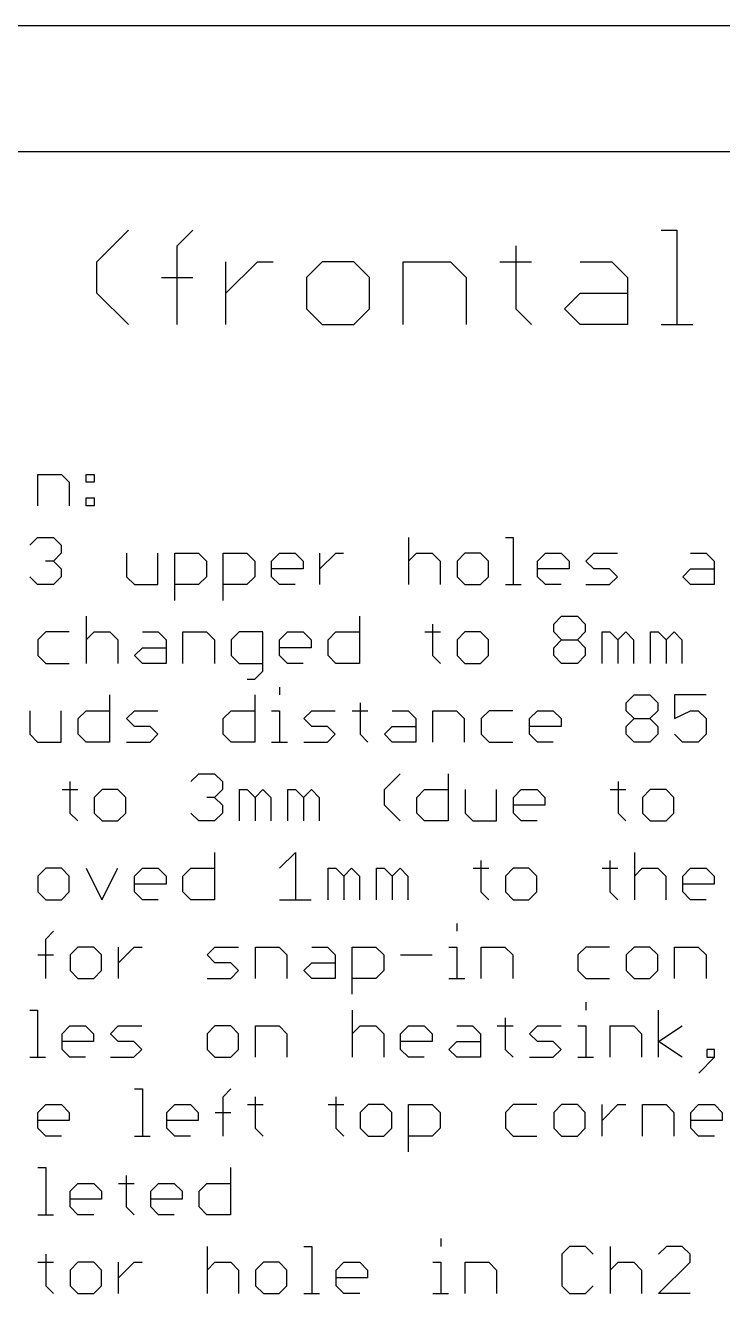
# Model space of a CAD drawing. Extents: x -7 to 590, y -63 to 445.
# Drawn here: x 54.8 to 87.9, y -61.9 to -1.5 of the extents above; entities that cross this region are included whole.
import ezdxf

# ---------------------------------------------------------------- set-up
doc = ezdxf.new("R2010")
doc.units = 0
doc.layers.add('20', color=7, linetype='CONTINUOUS')
doc.layers.add('47', color=2, linetype='CONTINUOUS')

msp = doc.modelspace()

# ---------------------------------------------------------------- linework, layer by layer
at = {"layer": '20'}
msp.add_line((5, -1.5), (285, -1.5), dxfattribs=at)
at = {"layer": '47'}
for p, q in [((0.065, -7.5), (289.935, -7.5)), ((58.1646, -12.7488), (59.6632, -11.2502)), ((61.9832, -11.9995), (62.7325, -11.2502)), ((85.0209, -11.2502), (85.7702, -11.2502)), ((85.7702, -11.2502), (85.7702, -15.746)), ((61.9832, -15.746), (61.9832, -11.9995)), ((78.097, -11.9995), (78.097, -14.9967)), ((58.1646, -14.2474), (58.1646, -12.7488)), ((64.3032, -15.746), (64.3032, -12.7488)), ((64.3032, -14.2474), (65.8018, -12.7488)), ((65.8018, -12.7488), (66.5511, -12.7488)), ((68.8891, -12.7488), (68.1398, -13.4981)), ((70.3877, -12.7488), (68.8891, -12.7488)), ((71.137, -13.4981), (70.3877, -12.7488)), ((72.7437, -15.746), (72.7437, -12.7488)), ((72.7437, -12.7488), (74.9916, -12.7488)), ((74.9916, -12.7488), (75.7409, -13.4981)), ((77.3476, -12.7488), (78.8463, -12.7488)), ((81.1662, -12.7488), (82.6649, -12.7488)), ((82.6649, -12.7488), (83.4142, -13.4981)), ((61.2339, -13.4981), (62.7325, -13.4981)), ((68.1398, -13.4981), (68.1398, -14.9967)), ((71.137, -14.9967), (71.137, -13.4981)), ((75.7409, -13.4981), (75.7409, -15.746)), ((83.4142, -13.4981), (83.4142, -15.746)), ((59.6632, -15.746), (58.1646, -14.2474)), ((80.4169, -14.9967), (81.1662, -14.2474)), ((81.1662, -14.2474), (83.4142, -14.2474)), ((68.1398, -14.9967), (68.8891, -15.746)), ((70.3877, -15.746), (71.137, -14.9967)), ((78.097, -14.9967), (78.8463, -15.746)), ((81.1662, -15.746), (80.4169, -14.9967)), ((68.8891, -15.746), (70.3877, -15.746)), ((83.4142, -15.746), (81.1662, -15.746)), ((85.0209, -15.746), (86.5195, -15.746)), ((55.3519, -24.373), (55.3519, -22.8744)), ((55.3519, -22.8744), (56.4759, -22.8744)), ((56.4759, -22.8744), (56.8506, -23.249)), ((57.6539, -22.8744), (58.0286, -22.8744)), ((57.6539, -23.249), (57.6539, -22.8744)), ((58.0286, -22.8744), (58.0286, -23.249)), ((56.8506, -23.249), (56.8506, -24.373)), ((58.0286, -23.249), (57.6539, -23.249)), ((57.6539, -23.9983), (58.0286, -23.9983)), ((57.6539, -24.373), (57.6539, -23.9983)), ((58.0286, -23.9983), (58.0286, -24.373)), ((58.0286, -24.373), (57.6539, -24.373)), ((54.9683, -26.2497), (55.3429, -25.8751)), ((55.3429, -25.8751), (56.0922, -25.8751)), ((56.0922, -25.8751), (56.4669, -26.2497)), ((73.0003, -25.8751), (73.0003, -28.123)), ((77.6043, -25.8751), (77.9789, -25.8751)), ((77.9789, -25.8751), (77.9789, -28.123)), ((56.4669, -26.2497), (56.4669, -26.6244)), ((56.0922, -26.999), (55.7176, -26.999)), ((56.4669, -26.6244), (56.0922, -26.999)), ((56.0922, -26.999), (56.4669, -27.3737)), ((59.5722, -26.6244), (59.5722, -27.7483)), ((61.0708, -28.123), (61.0708, -26.6244)), ((61.8742, -28.8723), (61.8742, -26.6244)), ((61.8742, -26.6244), (62.9981, -26.6244)), ((62.9981, -26.6244), (63.3728, -26.999)), ((63.3728, -26.999), (63.3728, -27.7483)), ((64.1761, -28.8723), (64.1761, -26.6244)), ((64.1761, -26.6244), (65.3001, -26.6244)), ((65.3001, -26.6244), (65.6748, -26.999)), ((65.6748, -26.999), (65.6748, -27.7483)), ((66.4781, -26.999), (66.8528, -26.6244)), ((66.4781, -27.7483), (66.4781, -26.999)), ((66.8528, -26.6244), (67.6021, -26.6244)), ((67.6021, -26.6244), (67.9767, -26.999)), ((67.9767, -26.999), (67.9767, -27.3737)), ((68.7801, -28.123), (68.7801, -26.6244)), ((68.7801, -27.3737), (69.5294, -26.6244)), ((69.5294, -26.6244), (69.904, -26.6244)), ((73.0003, -26.999), (73.375, -26.6244)), ((73.375, -26.6244), (74.1243, -26.6244)), ((74.1243, -26.6244), (74.499, -26.999)), ((74.499, -26.999), (74.499, -28.123)), ((75.677, -26.6244), (75.3023, -26.999)), ((75.3023, -26.999), (75.3023, -27.7483)), ((76.4263, -26.6244), (75.677, -26.6244)), ((76.8009, -26.999), (76.4263, -26.6244)), ((76.8009, -27.7483), (76.8009, -26.999)), ((79.1389, -26.999), (79.5136, -26.6244)), ((79.1389, -27.7483), (79.1389, -26.999)), ((79.5136, -26.6244), (80.2629, -26.6244)), ((80.2629, -26.6244), (80.6375, -26.999)), ((80.6375, -26.999), (80.6375, -27.3737)), ((81.4409, -26.999), (81.8155, -26.6244)), ((81.8155, -27.3737), (81.4409, -26.999)), ((81.8155, -26.6244), (82.9395, -26.6244)), ((86.4195, -26.6244), (87.1688, -26.6244)), ((87.1688, -26.6244), (87.5434, -26.999)), ((87.5434, -26.999), (87.5434, -28.123)), ((55.3429, -28.123), (54.9683, -27.7483)), ((56.4669, -27.7483), (56.0922, -28.123)), ((56.4669, -27.3737), (56.4669, -27.7483)), ((59.5722, -27.7483), (59.9469, -28.123)), ((63.3728, -27.7483), (62.9981, -28.123)), ((65.6748, -27.7483), (65.3001, -28.123)), ((67.9767, -27.3737), (66.4781, -27.3737)), ((66.8528, -28.123), (66.4781, -27.7483)), ((75.3023, -27.7483), (75.677, -28.123)), ((76.4263, -28.123), (76.8009, -27.7483)), ((80.6375, -27.3737), (79.1389, -27.3737)), ((79.5136, -28.123), (79.1389, -27.7483)), ((82.5648, -27.3737), (81.8155, -27.3737)), ((82.9395, -27.7483), (82.5648, -27.3737)), ((82.5648, -28.123), (82.9395, -27.7483)), ((86.0448, -27.7483), (86.4195, -27.3737)), ((86.4195, -28.123), (86.0448, -27.7483)), ((86.4195, -27.3737), (87.5434, -27.3737)), ((56.0922, -28.123), (55.3429, -28.123)), ((59.9469, -28.123), (61.0708, -28.123)), ((62.9981, -28.123), (61.8742, -28.123)), ((65.3001, -28.123), (64.1761, -28.123)), ((67.6021, -28.123), (66.8528, -28.123)), ((75.677, -28.123), (76.4263, -28.123)), ((77.6043, -28.123), (78.3536, -28.123)), ((80.2629, -28.123), (79.5136, -28.123)), ((81.4409, -28.123), (82.5648, -28.123)), ((87.5434, -28.123), (86.4195, -28.123)), ((57.6539, -29.6251), (57.6539, -31.873)), ((70.6623, -29.6251), (70.6623, -31.873)), ((74.1423, -29.9997), (74.1423, -31.4983)), ((79.9062, -29.9997), (80.2809, -29.6251)), ((79.9062, -30.3744), (79.9062, -29.9997)), ((80.2809, -29.6251), (81.0302, -29.6251)), ((81.0302, -29.6251), (81.4049, -29.9997)), ((81.4049, -29.9997), (81.4049, -30.3744)), ((55.7266, -30.3744), (55.3519, -30.749)), ((55.3519, -30.749), (55.3519, -31.4983)), ((56.8506, -30.3744), (55.7266, -30.3744)), ((57.6539, -30.749), (58.0286, -30.3744)), ((58.0286, -30.3744), (58.7779, -30.3744)), ((58.7779, -30.3744), (59.1525, -30.749)), ((59.1525, -30.749), (59.1525, -31.873)), ((60.3305, -30.3744), (61.0798, -30.3744)), ((61.0798, -30.3744), (61.4545, -30.749)), ((61.4545, -30.749), (61.4545, -31.873)), ((62.2578, -31.873), (62.2578, -30.3744)), ((62.2578, -30.3744), (63.3818, -30.3744)), ((63.3818, -30.3744), (63.7564, -30.749)), ((63.7564, -30.749), (63.7564, -31.873)), ((64.9345, -30.3744), (64.5598, -30.749)), ((64.5598, -30.749), (64.5598, -31.4983)), ((66.0584, -30.3744), (64.9345, -30.3744)), ((66.0584, -32.2477), (66.0584, -30.3744)), ((66.8618, -30.749), (67.2364, -30.3744)), ((66.8618, -31.4983), (66.8618, -30.749)), ((67.2364, -30.3744), (67.9857, -30.3744)), ((67.9857, -30.3744), (68.3604, -30.749)), ((68.3604, -30.749), (68.3604, -31.1237)), ((69.1637, -30.749), (69.5384, -30.3744)), ((69.1637, -31.4983), (69.1637, -30.749)), ((69.5384, -30.3744), (70.6623, -30.3744)), ((73.7677, -30.3744), (74.517, -30.3744)), ((75.677, -30.3744), (75.3023, -30.749)), ((75.3023, -30.749), (75.3023, -31.4983)), ((76.4263, -30.3744), (75.677, -30.3744)), ((76.8009, -30.749), (76.4263, -30.3744)), ((76.8009, -31.4983), (76.8009, -30.749)), ((80.2809, -30.749), (79.9062, -30.3744)), ((79.9062, -31.1237), (80.2809, -30.749)), ((80.2809, -30.749), (81.0302, -30.749)), ((81.4049, -30.3744), (81.0302, -30.749)), ((81.0302, -30.749), (81.4049, -31.1237)), ((82.2082, -31.873), (82.2082, -30.3744)), ((82.2082, -30.3744), (82.5829, -30.3744)), ((82.5829, -30.3744), (82.9575, -30.749)), ((82.9575, -30.749), (83.3322, -30.3744)), ((82.9575, -30.749), (82.9575, -31.873)), ((83.3322, -30.3744), (83.7068, -30.749)), ((83.7068, -30.749), (83.7068, -31.873)), ((84.5102, -31.873), (84.5102, -30.3744)), ((84.5102, -30.3744), (84.8848, -30.3744)), ((84.8848, -30.3744), (85.2595, -30.749)), ((85.2595, -30.749), (85.6341, -30.3744)), ((85.2595, -30.749), (85.2595, -31.873)), ((85.6341, -30.3744), (86.0088, -30.749)), ((86.0088, -30.749), (86.0088, -31.873)), ((59.9559, -31.4983), (60.3305, -31.1237)), ((60.3305, -31.1237), (61.4545, -31.1237)), ((68.3604, -31.1237), (66.8618, -31.1237)), ((79.9062, -31.4983), (79.9062, -31.1237)), ((81.4049, -31.1237), (81.4049, -31.4983)), ((55.3519, -31.4983), (55.7266, -31.873)), ((55.7266, -31.873), (56.8506, -31.873)), ((60.3305, -31.873), (59.9559, -31.4983)), ((61.4545, -31.873), (60.3305, -31.873)), ((64.5598, -31.4983), (64.9345, -31.873)), ((64.9345, -31.873), (66.0584, -31.873)), ((67.2364, -31.873), (66.8618, -31.4983)), ((67.9857, -31.873), (67.2364, -31.873)), ((69.5384, -31.873), (69.1637, -31.4983)), ((70.6623, -31.873), (69.5384, -31.873)), ((74.1423, -31.4983), (74.517, -31.873)), ((75.3023, -31.4983), (75.677, -31.873)), ((75.677, -31.873), (76.4263, -31.873)), ((76.4263, -31.873), (76.8009, -31.4983)), ((80.2809, -31.873), (79.9062, -31.4983)), ((81.0302, -31.873), (80.2809, -31.873)), ((81.4049, -31.4983), (81.0302, -31.873)), ((65.6838, -32.6223), (66.0584, -32.2477)), ((65.3091, -32.6223), (65.6838, -32.6223)), ((66.8528, -33.0004), (66.8528, -33.3751)), ((58.7689, -33.3751), (58.7689, -35.623)), ((65.6748, -33.3751), (65.6748, -35.623)), ((70.6894, -33.7497), (70.6894, -35.2483)), ((83.3592, -33.7497), (83.7338, -33.3751)), ((83.3592, -34.1244), (83.3592, -33.7497)), ((83.7338, -33.3751), (84.4831, -33.3751)), ((84.4831, -33.3751), (84.8578, -33.7497)), ((84.8578, -33.7497), (84.8578, -34.1244)), ((87.1598, -33.3751), (85.6612, -33.3751)), ((85.6612, -33.3751), (85.6612, -34.499)), ((54.9683, -34.1244), (54.9683, -35.2483)), ((56.4669, -35.623), (56.4669, -34.1244)), ((57.2702, -34.499), (57.6449, -34.1244)), ((57.6449, -34.1244), (58.7689, -34.1244)), ((59.5722, -34.499), (59.9469, -34.1244)), ((59.9469, -34.1244), (61.0708, -34.1244)), ((64.1761, -34.499), (64.5508, -34.1244)), ((64.5508, -34.1244), (65.6748, -34.1244)), ((66.4781, -34.1244), (66.8528, -34.1244)), ((66.8528, -34.1244), (66.8528, -35.623)), ((68.0127, -34.499), (68.3874, -34.1244)), ((68.3874, -34.1244), (69.5114, -34.1244)), ((70.3147, -34.1244), (71.064, -34.1244)), ((72.224, -34.1244), (72.9733, -34.1244)), ((72.9733, -34.1244), (73.348, -34.499)), ((74.1513, -35.623), (74.1513, -34.1244)), ((74.1513, -34.1244), (75.2753, -34.1244)), ((75.2753, -34.1244), (75.6499, -34.499)), ((76.8279, -34.1244), (76.4533, -34.499)), ((77.9519, -34.1244), (76.8279, -34.1244)), ((78.7553, -34.499), (79.1299, -34.1244)), ((79.1299, -34.1244), (79.8792, -34.1244)), ((79.8792, -34.1244), (80.2539, -34.499)), ((83.7338, -34.499), (83.3592, -34.1244)), ((84.8578, -34.1244), (84.4831, -34.499)), ((85.6612, -34.499), (86.4105, -34.1244)), ((86.4105, -34.1244), (86.7851, -34.1244)), ((86.7851, -34.1244), (87.1598, -34.499)), ((57.2702, -35.2483), (57.2702, -34.499)), ((59.9469, -34.8737), (59.5722, -34.499)), ((60.6962, -34.8737), (59.9469, -34.8737)), ((61.0708, -35.2483), (60.6962, -34.8737)), ((64.1761, -35.2483), (64.1761, -34.499)), ((68.3874, -34.8737), (68.0127, -34.499)), ((69.1367, -34.8737), (68.3874, -34.8737)), ((69.5114, -35.2483), (69.1367, -34.8737)), ((71.8494, -35.2483), (72.224, -34.8737)), ((72.224, -34.8737), (73.348, -34.8737)), ((73.348, -34.499), (73.348, -35.623)), ((75.6499, -34.499), (75.6499, -35.623)), ((76.4533, -34.499), (76.4533, -35.2483)), ((78.7553, -35.2483), (78.7553, -34.499)), ((80.2539, -34.8737), (78.7553, -34.8737)), ((80.2539, -34.499), (80.2539, -34.8737)), ((83.3592, -34.8737), (83.7338, -34.499)), ((83.3592, -35.2483), (83.3592, -34.8737)), ((83.7338, -34.499), (84.4831, -34.499)), ((84.4831, -34.499), (84.8578, -34.8737)), ((84.8578, -34.8737), (84.8578, -35.2483)), ((87.1598, -34.499), (87.1598, -35.2483)), ((54.9683, -35.2483), (55.3429, -35.623)), ((57.6449, -35.623), (57.2702, -35.2483)), ((60.6962, -35.623), (61.0708, -35.2483)), ((64.5508, -35.623), (64.1761, -35.2483)), ((69.1367, -35.623), (69.5114, -35.2483)), ((70.6894, -35.2483), (71.064, -35.623)), ((72.224, -35.623), (71.8494, -35.2483)), ((76.4533, -35.2483), (76.8279, -35.623)), ((79.1299, -35.623), (78.7553, -35.2483)), ((83.7338, -35.623), (83.3592, -35.2483)), ((84.8578, -35.2483), (84.4831, -35.623)), ((86.0358, -35.623), (85.6612, -35.2483)), ((87.1598, -35.2483), (86.7851, -35.623)), ((55.3429, -35.623), (56.4669, -35.623)), ((58.7689, -35.623), (57.6449, -35.623)), ((59.5722, -35.623), (60.6962, -35.623)), ((65.6748, -35.623), (64.5508, -35.623)), ((66.4781, -35.623), (67.2274, -35.623)), ((68.0127, -35.623), (69.1367, -35.623)), ((73.348, -35.623), (72.224, -35.623)), ((76.8279, -35.623), (77.9519, -35.623)), ((79.8792, -35.623), (79.1299, -35.623)), ((84.4831, -35.623), (83.7338, -35.623)), ((86.7851, -35.623), (86.0358, -35.623)), ((62.6415, -37.4997), (63.0161, -37.1251)), ((63.0161, -37.1251), (63.7655, -37.1251)), ((63.7655, -37.1251), (64.1401, -37.4997)), ((71.8494, -37.8744), (72.5987, -37.1251)), ((74.8826, -37.1251), (74.8826, -39.373)), ((56.5029, -37.8744), (57.2522, -37.8744)), ((56.8776, -37.4997), (56.8776, -38.9983)), ((58.4122, -37.8744), (58.0376, -38.249)), ((59.1615, -37.8744), (58.4122, -37.8744)), ((59.5362, -38.249), (59.1615, -37.8744)), ((64.1401, -37.8744), (63.7655, -38.249)), ((64.1401, -37.4997), (64.1401, -37.8744)), ((64.9435, -39.373), (64.9435, -37.8744)), ((64.9435, -37.8744), (65.3181, -37.8744)), ((65.3181, -37.8744), (65.6928, -38.249)), ((65.6928, -38.249), (66.0674, -37.8744)), ((66.0674, -37.8744), (66.4421, -38.249)), ((67.2454, -39.373), (67.2454, -37.8744)), ((67.2454, -37.8744), (67.6201, -37.8744)), ((67.6201, -37.8744), (67.9947, -38.249)), ((67.9947, -38.249), (68.3694, -37.8744)), ((68.3694, -37.8744), (68.744, -38.249)), ((71.8494, -38.6237), (71.8494, -37.8744)), ((73.384, -38.249), (73.7587, -37.8744)), ((73.7587, -37.8744), (74.8826, -37.8744)), ((75.686, -37.8744), (75.686, -38.9983)), ((77.1846, -39.373), (77.1846, -37.8744)), ((77.9879, -38.249), (78.3626, -37.8744)), ((78.3626, -37.8744), (79.1119, -37.8744)), ((79.1119, -37.8744), (79.4865, -38.249)), ((82.5919, -37.8744), (83.3412, -37.8744)), ((82.9665, -37.4997), (82.9665, -38.9983)), ((84.5012, -37.8744), (84.1265, -38.249)), ((85.2505, -37.8744), (84.5012, -37.8744)), ((85.6251, -38.249), (85.2505, -37.8744)), ((58.0376, -38.249), (58.0376, -38.9983)), ((59.5362, -38.9983), (59.5362, -38.249)), ((63.7655, -38.249), (63.3908, -38.249)), ((63.7655, -38.249), (64.1401, -38.6237)), ((64.1401, -38.6237), (64.1401, -38.9983)), ((65.6928, -38.249), (65.6928, -39.373)), ((66.4421, -38.249), (66.4421, -39.373)), ((67.9947, -38.249), (67.9947, -39.373)), ((68.744, -38.249), (68.744, -39.373)), ((72.5987, -39.373), (71.8494, -38.6237)), ((73.384, -38.9983), (73.384, -38.249)), ((77.9879, -38.9983), (77.9879, -38.249)), ((79.4865, -38.6237), (77.9879, -38.6237)), ((79.4865, -38.249), (79.4865, -38.6237)), ((84.1265, -38.249), (84.1265, -38.9983)), ((85.6251, -38.9983), (85.6251, -38.249)), ((56.8776, -38.9983), (57.2522, -39.373)), ((58.0376, -38.9983), (58.4122, -39.373)), ((59.1615, -39.373), (59.5362, -38.9983)), ((63.0161, -39.373), (62.6415, -38.9983)), ((64.1401, -38.9983), (63.7655, -39.373)), ((73.7587, -39.373), (73.384, -38.9983)), ((75.686, -38.9983), (76.0606, -39.373)), ((78.3626, -39.373), (77.9879, -38.9983)), ((82.9665, -38.9983), (83.3412, -39.373)), ((84.1265, -38.9983), (84.5012, -39.373)), ((85.2505, -39.373), (85.6251, -38.9983)), ((58.4122, -39.373), (59.1615, -39.373)), ((63.7655, -39.373), (63.0161, -39.373)), ((74.8826, -39.373), (73.7587, -39.373)), ((76.0606, -39.373), (77.1846, -39.373)), ((79.1119, -39.373), (78.3626, -39.373)), ((84.5012, -39.373), (85.2505, -39.373)), ((63.7564, -40.8751), (63.7564, -43.123)), ((66.8618, -41.6244), (67.6111, -40.8751)), ((67.6111, -40.8751), (67.6111, -43.123)), ((83.7428, -40.8751), (83.7428, -43.123)), ((55.7266, -41.6244), (55.3519, -41.999)), ((56.4759, -41.6244), (55.7266, -41.6244)), ((56.8506, -41.999), (56.4759, -41.6244)), ((57.6539, -41.6244), (58.4032, -43.123)), ((58.4032, -43.123), (59.1525, -41.6244)), ((59.9559, -41.999), (60.3305, -41.6244)), ((60.3305, -41.6244), (61.0798, -41.6244)), ((61.0798, -41.6244), (61.4545, -41.999)), ((62.2578, -41.999), (62.6325, -41.6244)), ((62.6325, -41.6244), (63.7564, -41.6244)), ((69.1637, -43.123), (69.1637, -41.6244)), ((69.1637, -41.6244), (69.5384, -41.6244)), ((69.5384, -41.6244), (69.913, -41.999)), ((69.913, -41.999), (70.2877, -41.6244)), ((70.2877, -41.6244), (70.6623, -41.999)), ((71.4657, -43.123), (71.4657, -41.6244)), ((71.4657, -41.6244), (71.8404, -41.6244)), ((71.8404, -41.6244), (72.215, -41.999)), ((72.215, -41.999), (72.5897, -41.6244)), ((72.5897, -41.6244), (72.9643, -41.999)), ((76.0696, -41.6244), (76.8189, -41.6244)), ((76.4443, -41.2497), (76.4443, -42.7483)), ((77.9789, -41.6244), (77.6043, -41.999)), ((78.7282, -41.6244), (77.9789, -41.6244)), ((79.1029, -41.999), (78.7282, -41.6244)), ((82.2082, -41.6244), (82.9575, -41.6244)), ((82.5829, -41.2497), (82.5829, -42.7483)), ((83.7428, -41.999), (84.1175, -41.6244)), ((84.1175, -41.6244), (84.8668, -41.6244)), ((84.8668, -41.6244), (85.2415, -41.999)), ((86.0448, -41.999), (86.4195, -41.6244)), ((86.4195, -41.6244), (87.1688, -41.6244)), ((87.1688, -41.6244), (87.5434, -41.999)), ((55.3519, -41.999), (55.3519, -42.7483)), ((56.8506, -42.7483), (56.8506, -41.999)), ((59.9559, -42.7483), (59.9559, -41.999)), ((61.4545, -41.999), (61.4545, -42.3737)), ((62.2578, -42.7483), (62.2578, -41.999)), ((69.913, -41.999), (69.913, -43.123)), ((70.6623, -41.999), (70.6623, -43.123)), ((72.215, -41.999), (72.215, -43.123)), ((72.9643, -41.999), (72.9643, -43.123)), ((77.6043, -41.999), (77.6043, -42.7483)), ((79.1029, -42.7483), (79.1029, -41.999)), ((85.2415, -41.999), (85.2415, -43.123)), ((86.0448, -42.7483), (86.0448, -41.999)), ((87.5434, -41.999), (87.5434, -42.3737)), ((55.3519, -42.7483), (55.7266, -43.123)), ((56.4759, -43.123), (56.8506, -42.7483)), ((61.4545, -42.3737), (59.9559, -42.3737)), ((60.3305, -43.123), (59.9559, -42.7483)), ((62.6325, -43.123), (62.2578, -42.7483)), ((76.4443, -42.7483), (76.8189, -43.123)), ((77.6043, -42.7483), (77.9789, -43.123)), ((78.7282, -43.123), (79.1029, -42.7483)), ((82.5829, -42.7483), (82.9575, -43.123)), ((87.5434, -42.3737), (86.0448, -42.3737)), ((86.4195, -43.123), (86.0448, -42.7483)), ((55.7266, -43.123), (56.4759, -43.123)), ((61.0798, -43.123), (60.3305, -43.123)), ((63.7564, -43.123), (62.6325, -43.123)), ((66.8618, -43.123), (68.3604, -43.123)), ((77.9789, -43.123), (78.7282, -43.123)), ((87.1688, -43.123), (86.4195, -43.123)), ((55.7266, -44.9997), (56.1012, -44.6251)), ((75.2933, -44.2504), (75.2933, -44.6251)), ((55.7266, -46.873), (55.7266, -44.9997)), ((55.3519, -45.749), (56.1012, -45.749)), ((57.2612, -45.3744), (56.8866, -45.749)), ((56.8866, -45.749), (56.8866, -46.4983)), ((58.0105, -45.3744), (57.2612, -45.3744)), ((58.3852, -45.749), (58.0105, -45.3744)), ((58.3852, -46.4983), (58.3852, -45.749)), ((59.1885, -46.873), (59.1885, -45.3744)), ((59.1885, -46.1237), (59.9379, -45.3744)), ((59.9379, -45.3744), (60.3125, -45.3744)), ((63.4088, -45.749), (63.7835, -45.3744)), ((63.7835, -46.1237), (63.4088, -45.749)), ((63.7835, -45.3744), (64.9074, -45.3744)), ((65.7108, -46.873), (65.7108, -45.3744)), ((65.7108, -45.3744), (66.8347, -45.3744)), ((66.8347, -45.3744), (67.2094, -45.749)), ((67.2094, -45.749), (67.2094, -46.873)), ((68.3874, -45.3744), (69.1367, -45.3744)), ((69.1367, -45.3744), (69.5114, -45.749)), ((69.5114, -45.749), (69.5114, -46.873)), ((70.3147, -47.6223), (70.3147, -45.3744)), ((70.3147, -45.3744), (71.4387, -45.3744)), ((71.4387, -45.3744), (71.8133, -45.749)), ((71.8133, -45.749), (71.8133, -46.4983)), ((72.6167, -45.749), (74.1153, -45.749)), ((74.9186, -45.3744), (75.2933, -45.3744)), ((75.2933, -45.3744), (75.2933, -46.873)), ((76.4533, -46.873), (76.4533, -45.3744)), ((76.4533, -45.3744), (77.5772, -45.3744)), ((77.5772, -45.3744), (77.9519, -45.749)), ((77.9519, -45.749), (77.9519, -46.873)), ((81.4319, -45.3744), (81.0572, -45.749)), ((81.0572, -45.749), (81.0572, -46.4983)), ((82.5558, -45.3744), (81.4319, -45.3744)), ((83.7338, -45.3744), (83.3592, -45.749)), ((83.3592, -45.749), (83.3592, -46.4983)), ((84.4831, -45.3744), (83.7338, -45.3744)), ((84.8578, -45.749), (84.4831, -45.3744)), ((84.8578, -46.4983), (84.8578, -45.749)), ((85.6612, -46.873), (85.6612, -45.3744)), ((85.6612, -45.3744), (86.7851, -45.3744)), ((86.7851, -45.3744), (87.1598, -45.749)), ((87.1598, -45.749), (87.1598, -46.873)), ((64.5328, -46.1237), (63.7835, -46.1237)), ((64.9074, -46.4983), (64.5328, -46.1237)), ((68.0127, -46.4983), (68.3874, -46.1237)), ((68.3874, -46.1237), (69.5114, -46.1237)), ((56.8866, -46.4983), (57.2612, -46.873)), ((57.2612, -46.873), (58.0105, -46.873)), ((58.0105, -46.873), (58.3852, -46.4983)), ((63.4088, -46.873), (64.5328, -46.873)), ((64.5328, -46.873), (64.9074, -46.4983)), ((68.3874, -46.873), (68.0127, -46.4983)), ((69.5114, -46.873), (68.3874, -46.873)), ((71.4387, -46.873), (70.3147, -46.873)), ((71.8133, -46.4983), (71.4387, -46.873)), ((74.9186, -46.873), (75.668, -46.873)), ((81.0572, -46.4983), (81.4319, -46.873)), ((81.4319, -46.873), (82.5558, -46.873)), ((83.3592, -46.4983), (83.7338, -46.873)), ((83.7338, -46.873), (84.4831, -46.873)), ((84.4831, -46.873), (84.8578, -46.4983)), ((81.4319, -48.0004), (81.4319, -48.3751)), ((54.9683, -48.3751), (55.3429, -48.3751)), ((55.3429, -48.3751), (55.3429, -50.623)), ((70.3147, -48.3751), (70.3147, -50.623)), ((77.5953, -48.7497), (77.5953, -50.2483)), ((84.8938, -50.623), (84.8938, -48.3751)), ((56.5029, -49.499), (56.8776, -49.1244)), ((56.5029, -50.2483), (56.5029, -49.499)), ((56.8776, -49.1244), (57.6269, -49.1244)), ((57.6269, -49.1244), (58.0015, -49.499)), ((58.0015, -49.499), (58.0015, -49.8737)), ((58.8049, -49.499), (59.1795, -49.1244)), ((59.1795, -49.8737), (58.8049, -49.499)), ((59.1795, -49.1244), (60.3035, -49.1244)), ((63.7835, -49.1244), (63.4088, -49.499)), ((63.4088, -49.499), (63.4088, -50.2483)), ((64.5328, -49.1244), (63.7835, -49.1244)), ((64.9074, -49.499), (64.5328, -49.1244)), ((64.9074, -50.2483), (64.9074, -49.499)), ((65.7108, -50.623), (65.7108, -49.1244)), ((65.7108, -49.1244), (66.8347, -49.1244)), ((66.8347, -49.1244), (67.2094, -49.499)), ((67.2094, -49.499), (67.2094, -50.623)), ((70.3147, -49.499), (70.6894, -49.1244)), ((70.6894, -49.1244), (71.4387, -49.1244)), ((71.4387, -49.1244), (71.8133, -49.499)), ((71.8133, -49.499), (71.8133, -50.623)), ((72.6167, -49.499), (72.9913, -49.1244)), ((72.6167, -50.2483), (72.6167, -49.499)), ((72.9913, -49.1244), (73.7406, -49.1244)), ((73.7406, -49.1244), (74.1153, -49.499)), ((74.1153, -49.499), (74.1153, -49.8737)), ((75.2933, -49.1244), (76.0426, -49.1244)), ((76.0426, -49.1244), (76.4173, -49.499)), ((76.4173, -49.499), (76.4173, -50.623)), ((77.2206, -49.1244), (77.9699, -49.1244)), ((78.7553, -49.499), (79.1299, -49.1244)), ((79.1299, -49.8737), (78.7553, -49.499)), ((79.1299, -49.1244), (80.2539, -49.1244)), ((81.0572, -49.1244), (81.4319, -49.1244)), ((81.4319, -49.1244), (81.4319, -50.623)), ((82.5919, -50.623), (82.5919, -49.1244)), ((82.5919, -49.1244), (83.7158, -49.1244)), ((83.7158, -49.1244), (84.0905, -49.499)), ((84.0905, -49.499), (84.0905, -50.623)), ((84.8938, -49.8737), (86.0178, -49.1244)), ((58.0015, -49.8737), (56.5029, -49.8737)), ((59.9288, -49.8737), (59.1795, -49.8737)), ((60.3035, -50.2483), (59.9288, -49.8737)), ((74.1153, -49.8737), (72.6167, -49.8737)), ((74.9186, -50.2483), (75.2933, -49.8737)), ((75.2933, -49.8737), (76.4173, -49.8737)), ((79.8792, -49.8737), (79.1299, -49.8737)), ((80.2539, -50.2483), (79.8792, -49.8737)), ((86.0178, -50.623), (84.8938, -49.8737)), ((54.9683, -50.623), (55.7176, -50.623)), ((56.8776, -50.623), (56.5029, -50.2483)), ((57.6269, -50.623), (56.8776, -50.623)), ((58.8049, -50.623), (59.9288, -50.623)), ((59.9288, -50.623), (60.3035, -50.2483)), ((63.4088, -50.2483), (63.7835, -50.623)), ((63.7835, -50.623), (64.5328, -50.623)), ((64.5328, -50.623), (64.9074, -50.2483)), ((72.9913, -50.623), (72.6167, -50.2483)), ((73.7406, -50.623), (72.9913, -50.623)), ((75.2933, -50.623), (74.9186, -50.2483)), ((76.4173, -50.623), (75.2933, -50.623)), ((77.5953, -50.2483), (77.9699, -50.623)), ((78.7553, -50.623), (79.8792, -50.623)), ((79.8792, -50.623), (80.2539, -50.2483)), ((81.0572, -50.623), (81.8065, -50.623)), ((86.8121, -51.3723), (87.5614, -50.623)), ((87.5614, -50.2483), (87.1868, -50.2483)), ((87.1868, -50.2483), (87.1868, -50.623)), ((87.1868, -50.623), (87.5614, -50.623)), ((87.5614, -50.623), (87.5614, -50.2483)), ((59.9559, -52.1251), (60.3305, -52.1251)), ((60.3305, -52.1251), (60.3305, -54.373)), ((64.1671, -52.4997), (64.5418, -52.1251)), ((64.1671, -54.373), (64.1671, -52.4997)), ((65.7018, -52.4997), (65.7018, -53.9983)), ((69.5384, -52.4997), (69.5384, -53.9983)), ((55.3519, -53.249), (55.7266, -52.8744)), ((55.7266, -52.8744), (56.4759, -52.8744)), ((56.4759, -52.8744), (56.8506, -53.249)), ((61.4905, -53.249), (61.8652, -52.8744)), ((61.8652, -52.8744), (62.6145, -52.8744)), ((62.6145, -52.8744), (62.9891, -53.249)), ((65.3271, -52.8744), (66.0764, -52.8744)), ((69.1637, -52.8744), (69.913, -52.8744)), ((71.073, -52.8744), (70.6984, -53.249)), ((71.8223, -52.8744), (71.073, -52.8744)), ((72.197, -53.249), (71.8223, -52.8744)), ((73.0003, -55.1223), (73.0003, -52.8744)), ((73.0003, -52.8744), (74.1243, -52.8744)), ((74.1243, -52.8744), (74.499, -53.249)), ((77.9789, -52.8744), (77.6043, -53.249)), ((79.1029, -52.8744), (77.9789, -52.8744)), ((80.2809, -52.8744), (79.9062, -53.249)), ((81.0302, -52.8744), (80.2809, -52.8744)), ((81.4049, -53.249), (81.0302, -52.8744)), ((82.2082, -54.373), (82.2082, -52.8744)), ((82.2082, -53.6237), (82.9575, -52.8744)), ((82.9575, -52.8744), (83.3322, -52.8744)), ((84.1265, -54.373), (84.1265, -52.8744)), ((84.1265, -52.8744), (85.2505, -52.8744)), ((85.2505, -52.8744), (85.6251, -53.249)), ((86.4285, -53.249), (86.8031, -52.8744)), ((86.8031, -52.8744), (87.5524, -52.8744)), ((87.5524, -52.8744), (87.9271, -53.249)), ((55.3519, -53.9983), (55.3519, -53.249)), ((56.8506, -53.6237), (55.3519, -53.6237)), ((56.8506, -53.249), (56.8506, -53.6237)), ((61.4905, -53.9983), (61.4905, -53.249)), ((62.9891, -53.6237), (61.4905, -53.6237)), ((62.9891, -53.249), (62.9891, -53.6237)), ((63.7925, -53.249), (64.5418, -53.249)), ((70.6984, -53.249), (70.6984, -53.9983)), ((72.197, -53.9983), (72.197, -53.249)), ((74.499, -53.249), (74.499, -53.9983)), ((77.6043, -53.249), (77.6043, -53.9983)), ((79.9062, -53.249), (79.9062, -53.9983)), ((81.4049, -53.9983), (81.4049, -53.249)), ((85.6251, -53.249), (85.6251, -54.373)), ((86.4285, -53.9983), (86.4285, -53.249)), ((87.9271, -53.6237), (86.4285, -53.6237)), ((87.9271, -53.249), (87.9271, -53.6237)), ((55.7266, -54.373), (55.3519, -53.9983)), ((61.8652, -54.373), (61.4905, -53.9983)), ((65.7018, -53.9983), (66.0764, -54.373)), ((69.5384, -53.9983), (69.913, -54.373)), ((70.6984, -53.9983), (71.073, -54.373)), ((71.8223, -54.373), (72.197, -53.9983)), ((74.499, -53.9983), (74.1243, -54.373)), ((77.6043, -53.9983), (77.9789, -54.373)), ((79.9062, -53.9983), (80.2809, -54.373)), ((81.0302, -54.373), (81.4049, -53.9983)), ((86.8031, -54.373), (86.4285, -53.9983)), ((56.4759, -54.373), (55.7266, -54.373)), ((59.9559, -54.373), (60.7052, -54.373)), ((62.6145, -54.373), (61.8652, -54.373)), ((71.073, -54.373), (71.8223, -54.373)), ((74.1243, -54.373), (73.0003, -54.373)), ((77.9789, -54.373), (79.1029, -54.373)), ((80.2809, -54.373), (81.0302, -54.373)), ((87.5524, -54.373), (86.8031, -54.373)), ((55.3519, -55.8751), (55.7266, -55.8751)), ((55.7266, -55.8751), (55.7266, -58.123)), ((64.5238, -55.8751), (64.5238, -58.123)), ((56.8866, -56.999), (57.2612, -56.6244)), ((57.2612, -56.6244), (58.0105, -56.6244)), ((58.0105, -56.6244), (58.3852, -56.999)), ((59.1885, -56.6244), (59.9379, -56.6244)), ((59.5632, -56.2497), (59.5632, -57.7483)), ((60.7232, -56.999), (61.0978, -56.6244)), ((61.0978, -56.6244), (61.8471, -56.6244)), ((61.8471, -56.6244), (62.2218, -56.999)), ((63.0252, -56.999), (63.3998, -56.6244)), ((63.3998, -56.6244), (64.5238, -56.6244)), ((56.8866, -57.7483), (56.8866, -56.999)), ((58.3852, -56.999), (58.3852, -57.3737)), ((60.7232, -57.7483), (60.7232, -56.999)), ((62.2218, -56.999), (62.2218, -57.3737)), ((63.0252, -57.7483), (63.0252, -56.999)), ((58.3852, -57.3737), (56.8866, -57.3737)), ((57.2612, -58.123), (56.8866, -57.7483)), ((59.5632, -57.7483), (59.9379, -58.123)), ((62.2218, -57.3737), (60.7232, -57.3737)), ((61.0978, -58.123), (60.7232, -57.7483)), ((63.3998, -58.123), (63.0252, -57.7483)), ((55.3519, -58.123), (56.1012, -58.123)), ((58.0105, -58.123), (57.2612, -58.123)), ((61.8471, -58.123), (61.0978, -58.123)), ((64.5238, -58.123), (63.3998, -58.123)), ((63.4088, -59.6251), (63.4088, -61.873)), ((68.0127, -59.6251), (68.3874, -59.6251)), ((68.3874, -59.6251), (68.3874, -61.873)), ((74.526, -59.2504), (74.526, -59.6251)), ((80.6646, -59.6251), (80.2899, -59.9997)), ((81.4139, -59.6251), (80.6646, -59.6251)), ((81.7885, -59.9997), (81.4139, -59.6251)), ((82.5919, -59.6251), (82.5919, -61.873)), ((85.2685, -59.6251), (84.8938, -59.9997)), ((86.0178, -59.6251), (85.2685, -59.6251)), ((86.3924, -59.9997), (86.0178, -59.6251)), ((55.7266, -59.9997), (55.7266, -61.4983)), ((80.2899, -59.9997), (80.2899, -61.4983)), ((86.3924, -60.3744), (86.3924, -59.9997)), ((55.3519, -60.3744), (56.1012, -60.3744)), ((57.2612, -60.3744), (56.8866, -60.749)), ((56.8866, -60.749), (56.8866, -61.4983)), ((58.0105, -60.3744), (57.2612, -60.3744)), ((58.3852, -60.749), (58.0105, -60.3744)), ((58.3852, -61.4983), (58.3852, -60.749)), ((59.1885, -61.873), (59.1885, -60.3744)), ((59.1885, -61.1237), (59.9379, -60.3744)), ((59.9379, -60.3744), (60.3125, -60.3744)), ((63.4088, -60.749), (63.7835, -60.3744)), ((63.7835, -60.3744), (64.5328, -60.3744)), ((64.5328, -60.3744), (64.9074, -60.749)), ((64.9074, -60.749), (64.9074, -61.873)), ((66.0854, -60.3744), (65.7108, -60.749)), ((65.7108, -60.749), (65.7108, -61.4983)), ((66.8347, -60.3744), (66.0854, -60.3744)), ((67.2094, -60.749), (66.8347, -60.3744)), ((67.2094, -61.4983), (67.2094, -60.749)), ((69.5474, -60.749), (69.922, -60.3744)), ((69.5474, -61.4983), (69.5474, -60.749)), ((69.922, -60.3744), (70.6714, -60.3744)), ((70.6714, -60.3744), (71.046, -60.749)), ((71.046, -60.749), (71.046, -61.1237)), ((74.1513, -60.3744), (74.526, -60.3744)), ((74.526, -60.3744), (74.526, -61.873)), ((75.686, -61.873), (75.686, -60.3744)), ((75.686, -60.3744), (76.8099, -60.3744)), ((76.8099, -60.3744), (77.1846, -60.749)), ((77.1846, -60.749), (77.1846, -61.873)), ((82.5919, -60.749), (82.9665, -60.3744)), ((82.9665, -60.3744), (83.7158, -60.3744)), ((83.7158, -60.3744), (84.0905, -60.749)), ((84.0905, -60.749), (84.0905, -61.873)), ((84.8938, -61.873), (86.3924, -60.3744)), ((55.7266, -61.4983), (56.1012, -61.873)), ((56.8866, -61.4983), (57.2612, -61.873)), ((58.0105, -61.873), (58.3852, -61.4983)), ((65.7108, -61.4983), (66.0854, -61.873)), ((66.8347, -61.873), (67.2094, -61.4983)), ((71.046, -61.1237), (69.5474, -61.1237)), ((69.922, -61.873), (69.5474, -61.4983)), ((80.2899, -61.4983), (80.6646, -61.873)), ((81.4139, -61.873), (81.7885, -61.4983)), ((57.2612, -61.873), (58.0105, -61.873)), ((66.0854, -61.873), (66.8347, -61.873)), ((68.0127, -61.873), (68.7621, -61.873)), ((70.6714, -61.873), (69.922, -61.873)), ((74.1513, -61.873), (74.9006, -61.873)), ((80.6646, -61.873), (81.4139, -61.873)), ((86.3924, -61.873), (84.8938, -61.873))]:
    msp.add_line(p, q, dxfattribs=at)

doc.saveas('drawing.dxf')
